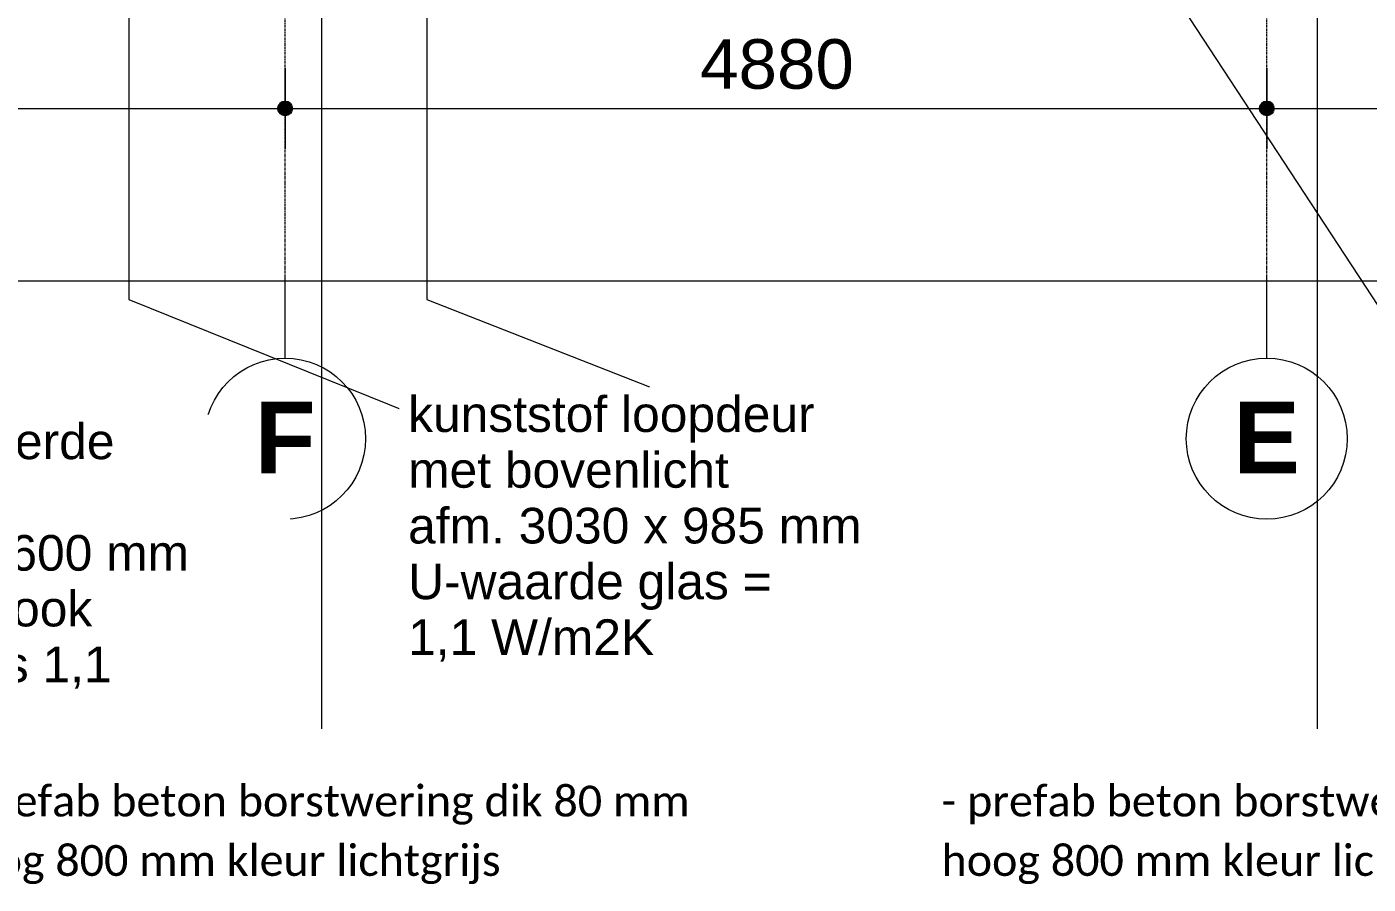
# Model space of a CAD drawing. Header units: millimetres. Extents: x 48682 to 485846, y -7071 to 11912.
# Drawn here: x 397780 to 404447, y -5624 to -1365 of the extents above; entities that cross this region are included whole.
import ezdxf

# ---------------------------------------------------------------- set-up
doc = ezdxf.new("R2010")
doc.units = ezdxf.units.MM
doc.linetypes.add('Grid Line', pattern=[22.225, 12.7, -3.175, 3.175, -3.175])
for name, color, linetype, lineweight in [('A-ANNO-DIMS', 211, 'Continuous', 9), ('A-ANNO-DIMS-100', 211, 'Continuous', 9), ('G-ANNO-TEXT', 231, 'Continuous', 9), ('S-GRID', 1, 'Continuous', 9), ('S-GRID-IDEN', 1, 'Continuous', 18)]:
    doc.layers.add(name, color=color, linetype=linetype, lineweight=lineweight)
doc.styles.add('Arial', font='arial.ttf', dxfattribs={"height": 177.035928})
doc.styles.add('Arial_1', font='arial.ttf', dxfattribs={"height": 245.883234})
doc.styles.add('Arial_B', font='', dxfattribs={"height": 355.164671})
doc.styles.add('Calibri', font='calibri.ttf', dxfattribs={"height": 153.100159})
doc.styles.get('Arial_B').set_extended_font_data('Arial', bold=True)
doc.dimstyles.new('2_5mm', dxfattribs={"dimscale": 304.8, "dimtxt": 250, "dimasz": 0.918635, "dimexe": 0.656168, "dimexo": 0.0625, "dimgap": 0.082021, "dimtad": 1, "dimdec": 0, "dimzin": 0, "dimdsep": 46, "dimtxsty": 'Arial_1', "dimblk1": 'DOTSMALL', "dimblk2": 'DOTSMALL', "dimsah": 1, "dimcen": 0.09, "dimdle": 0.656168, "dimazin": 0, "dimtfac": 1, "dimtdec": 4, "dimtix": 1, "dimtmove": 0, "dimatfit": 3, "dimfxl": 0.656168, "dimfxlon": 1, "dimtvp": 1, "dimtolj": 1, "dimtzin": 0, "dimlwd": 13, "dimlwe": 13, "dimarcsym": 2})
doc.dimstyles.new('2_5mm_2', dxfattribs={"dimscale": 304.8, "dimtxt": 250, "dimasz": 0.918635, "dimexe": 0.656168, "dimexo": 0.0625, "dimgap": 0.082021, "dimtad": 1, "dimdec": 0, "dimzin": 0, "dimdsep": 46, "dimtxsty": 'Arial_1', "dimblk1": 'DOTSMALL', "dimblk2": 'DOTSMALL', "dimsah": 1, "dimcen": 0.09, "dimdle": 0.656168, "dimazin": 0, "dimtfac": 1, "dimtdec": 4, "dimtix": 1, "dimtmove": 0, "dimatfit": 3, "dimfxl": 0.656168, "dimfxlon": 1, "dimtvp": 1, "dimtolj": 1, "dimtzin": 0, "dimlwd": 13, "dimlwe": 13, "dimarcsym": 2})

# ---------------------------------------------------------------- blocks, each defined once
blk = doc.blocks.new('Grid - r_4_0mm-300507-rechtergebouw noordwestgevel_')
at = {"layer": 'S-GRID-IDEN'}
blk.add_circle((-51565.5, -3411.2), 400, dxfattribs=at)
blk = doc.blocks.new('DIMBLOCK61-rechtergebouw noordwestgevel_')
at = {"layer": 'A-ANNO-DIMS-100', "lineweight": 25}
h = blk.add_hatch(color=256, dxfattribs=at)
edge = h.paths.add_edge_path(flags=0)
edge.add_arc((394183.9, -1770.6), 35, 0, 360)
h = blk.add_hatch(color=256, dxfattribs=at)
edge = h.paths.add_edge_path(flags=0)
edge.add_arc((399063.7, -1770.6), 35, 0, 360)
at = {"layer": 'A-ANNO-DIMS-100', "lineweight": 13}
for p, q in [((394183.9, -1570.6), (394183.9, -1970.6)), ((394183.9, -1770.6), (394183.9, -1570.6)), ((399063.7, -1570.6), (399063.7, -1970.6)), ((399063.7, -1770.6), (399063.7, -1570.6)), ((394183.9, -1770.6), (399063.7, -1770.6))]:
    blk.add_line(p, q, dxfattribs=at)
at = {"layer": 'A-ANNO-DIMS-100', "lineweight": 25}
for centre in [(394183.9, -1770.6), (399063.7, -1770.6)]:
    blk.add_circle(centre, 35, dxfattribs=at)
at = {"layer": 'A-ANNO-DIMS-100', "color": 0, "lineweight": 13, "insert": (396246.8, -1426.7), "char_height": 245.88, "width": 904.615, "attachment_point": 1, "line_spacing_factor": 0.938532, "style": 'Arial_1'}
blk.add_mtext('4880', dxfattribs=at)
blk = doc.blocks.new('_DotSmall')
at = {"color": 0, "linetype": 'ByBlock', "const_width": 0.5}
blk.add_lwpolyline([(-0.0625, 0, 1), (0.0625, 0, 1)], format="xyb", close=True, dxfattribs=at)
blk = doc.blocks.new('DIMBLOCK62-rechtergebouw noordwestgevel_')
at = {"layer": 'A-ANNO-DIMS-100', "lineweight": 25}
h = blk.add_hatch(color=256, dxfattribs=at)
edge = h.paths.add_edge_path(flags=0)
edge.add_arc((399063.7, -1770.6), 35, 0, 360)
h = blk.add_hatch(color=256, dxfattribs=at)
edge = h.paths.add_edge_path(flags=0)
edge.add_arc((403943.4, -1770.6), 35, 0, 360)
at = {"layer": 'A-ANNO-DIMS-100', "lineweight": 13}
for p, q in [((399063.7, -1570.6), (399063.7, -1970.6)), ((399063.7, -1770.6), (399063.7, -1570.6)), ((403943.4, -1570.6), (403943.4, -1970.6)), ((403943.4, -1770.6), (403943.4, -1570.6)), ((399063.7, -1770.6), (403943.4, -1770.6))]:
    blk.add_line(p, q, dxfattribs=at)
at = {"layer": 'A-ANNO-DIMS-100', "lineweight": 25}
for centre in [(399063.7, -1770.6), (403943.4, -1770.6)]:
    blk.add_circle(centre, 35, dxfattribs=at)
at = {"layer": 'A-ANNO-DIMS-100', "color": 0, "lineweight": 13, "insert": (401126.6, -1426.7), "char_height": 245.88, "width": 904.615, "attachment_point": 1, "line_spacing_factor": 0.938532, "style": 'Arial_1'}
blk.add_mtext('4880', dxfattribs=at)
blk = doc.blocks.new('DIMBLOCK63-rechtergebouw noordwestgevel_')
at = {"layer": 'A-ANNO-DIMS-100', "lineweight": 25}
h = blk.add_hatch(color=256, dxfattribs=at)
edge = h.paths.add_edge_path(flags=0)
edge.add_arc((403943.4, -1770.6), 35, 0, 360)
h = blk.add_hatch(color=256, dxfattribs=at)
edge = h.paths.add_edge_path(flags=0)
edge.add_arc((408823.2, -1770.6), 35, 0, 360)
at = {"layer": 'A-ANNO-DIMS-100', "lineweight": 13}
for p, q in [((403943.4, -1570.6), (403943.4, -1970.6)), ((403943.4, -1770.6), (403943.4, -1570.6)), ((408823.2, -1570.6), (408823.2, -1970.6)), ((408823.2, -1770.6), (408823.2, -1570.6)), ((403943.4, -1770.6), (408823.2, -1770.6))]:
    blk.add_line(p, q, dxfattribs=at)
at = {"layer": 'A-ANNO-DIMS-100', "lineweight": 25}
for centre in [(403943.4, -1770.6), (408823.2, -1770.6)]:
    blk.add_circle(centre, 35, dxfattribs=at)
at = {"layer": 'A-ANNO-DIMS-100', "color": 0, "lineweight": 13, "insert": (406006.4, -1426.7), "char_height": 245.88, "width": 904.615, "attachment_point": 1, "line_spacing_factor": 0.938532, "style": 'Arial_1'}
blk.add_mtext('4880', dxfattribs=at)
blk = doc.blocks.new('DIMBLOCK69-rechtergebouw noordwestgevel_')
at = {"layer": 'A-ANNO-DIMS-100', "lineweight": 25}
h = blk.add_hatch(color=256, dxfattribs=at)
edge = h.paths.add_edge_path(flags=0)
edge.add_arc((360025.5, -2626.9), 35, 0, 360)
h = blk.add_hatch(color=256, dxfattribs=at)
edge = h.paths.add_edge_path(flags=0)
edge.add_arc((423462.5, -2626.9), 35, 0, 360)
at = {"layer": 'A-ANNO-DIMS-100', "lineweight": 13}
for p, q in [((360025.5, -2426.9), (360025.5, -2826.9)), ((360025.5, -2626.9), (360025.5, -2426.9)), ((423462.5, -2426.9), (423462.5, -2826.9)), ((423462.5, -2626.9), (423462.5, -2426.9)), ((360025.5, -2626.9), (423662.5, -2626.9))]:
    blk.add_line(p, q, dxfattribs=at)
at = {"layer": 'A-ANNO-DIMS-100', "lineweight": 25}
for centre in [(360025.5, -2626.9), (423462.5, -2626.9)]:
    blk.add_circle(centre, 35, dxfattribs=at)
at = {"layer": 'A-ANNO-DIMS-100', "color": 0, "lineweight": 13, "insert": (391272.8, -2282.9), "char_height": 245.88, "width": 1130.769, "attachment_point": 1, "line_spacing_factor": 0.938532, "style": 'Arial_1'}
blk.add_mtext('63437', dxfattribs=at)

msp = doc.modelspace()

# ---------------------------------------------------------------- linework, layer by layer
at = {"layer": 'G-ANNO-TEXT', "color": 250}
for p, q in [((398286.1, 2756), (398286.1, -2719.7)), ((400895.8, 2733.8), (404565.2, -2854.9)), ((399768.1, 2710.7), (399768.1, -2719.7)), ((399245.1, 183.6), (399245.1, -4852.1)), ((404193.1, 183.6), (404193.1, -4852.1)), ((399768.1, -2719.7), (400875.8, -3153.5))]:
    msp.add_line(p, q, dxfattribs=at)
at = {"layer": 'S-GRID', "linetype": 'Grid Line', "lineweight": 18}
for p, q in [((399063.7, -2611.2), (399063.7, 8285.9)), ((403943.4, -2611.2), (403943.4, 8285.9))]:
    msp.add_line(p, q, dxfattribs=at)
at = {"layer": 'S-GRID', "lineweight": 18}
for p, q in [((399063.7, -3011.2), (399063.7, -2611.2)), ((403943.4, -3011.2), (403943.4, -2611.2))]:
    msp.add_line(p, q, dxfattribs=at)

# ---------------------------------------------------------------- block references
at = {"layer": 'S-GRID-IDEN'}
for p in [(450629.1, 0), (455508.9, 0)]:
    msp.add_blockref('Grid - r_4_0mm-300507-rechtergebouw noordwestgevel_', p, dxfattribs=at)

# ---------------------------------------------------------------- texts
at = {"layer": 'G-ANNO-TEXT', "color": 7, "char_height": 153.1, "width": 4479.664, "attachment_point": 1, "line_spacing_factor": 1.156427, "style": 'Calibri'}
for insert in [(397378.6, -5135), (402326.6, -5135)]:
    msp.add_mtext('- prefab beton borstwering dik 80 mm\\Phoog 800 mm kleur lichtgrijs\\P', dxfattribs=dict(at, insert=insert))
at = {"layer": 'S-GRID-IDEN', "lineweight": 9, "char_height": 355.165, "attachment_point": 2, "line_spacing_factor": 0.938532, "style": 'Arial_B'}
for s, insert, width in [('\\fArial|b1|i0|c0|p34|;F', (399063.5, -3228.1), 352.783), ('\\fArial|b1|i0|c0|p34|;E', (403943.3, -3228.1), 382.181)]:
    msp.add_mtext(s, dxfattribs=dict(at, insert=insert, width=width))

# ---------------------------------------------------------------- dimensions: what is measured, and where the dimension line sits
at = {"layer": 'A-ANNO-DIMS', "lineweight": 13}
for base, p1, p2, dimstyle, override, picture, middle in [((399063.7, -1770.6), (394183.9, -1570.6), (399063.7, -1570.6), '2_5mm', {"dimpost": '<>', "dimfxl": 4879.769231}, 'DIMBLOCK61-rechtergebouw noordwestgevel_', (396623.8, -1620.1)), ((403943.4, -1770.6), (399063.7, -1570.6), (403943.4, -1570.6), '2_5mm', {"dimpost": '<>', "dimfxl": 4879.769231}, 'DIMBLOCK62-rechtergebouw noordwestgevel_', (401503.5, -1620.1)), ((408823.2, -1770.6), (403943.4, -1570.6), (408823.2, -1570.6), '2_5mm', {"dimpost": '<>', "dimfxl": 4879.769231}, 'DIMBLOCK63-rechtergebouw noordwestgevel_', (406383.3, -1620.1)), ((423462.5, -2626.9), (360025.5, -2426.9), (423462.5, -2426.9), '2_5mm_2', {"dimpost": '<>', "dimfxl": 63437}, 'DIMBLOCK69-rechtergebouw noordwestgevel_', (391744, -2476.3))]:
    dim = msp.add_linear_dim(base=base, p1=p1, p2=p2, dimstyle=dimstyle, override=override, dxfattribs=at)
    dim.commit()
    dim.dimension.update_dxf_attribs({"geometry": picture, "text_midpoint": middle})

# ---------------------------------------------------------------- next in the draw order: texts
at = {"layer": 'G-ANNO-TEXT', "color": 7, "insert": (396194.7, -3335.9), "char_height": 177.036, "width": 2848.928, "attachment_point": 1, "line_spacing_factor": 0.938532, "style": 'Arial', "bg_fill": 3, "box_fill_scale": 1.25, "bg_fill_color": 0, "bg_fill_transparency": 0}
msp.add_mtext('stalen geïsoleerde\\Poverheaddeur\\Pafm. 3000 x 3600 mm\\Pglazen lichtstrook\\PU-waarde glas 1,1\\P', dxfattribs=at)

# ---------------------------------------------------------------- next in the draw order: linework, layer by layer
at = {"layer": 'G-ANNO-TEXT', "color": 250}
msp.add_line((398286.1, -2719.7), (399675.1, -3279.5), dxfattribs=at)

# ---------------------------------------------------------------- next in the draw order: texts
at = {"layer": 'G-ANNO-TEXT', "color": 7, "insert": (399675.1, -3200.8), "char_height": 177.036, "width": 2684.774, "attachment_point": 1, "line_spacing_factor": 0.938532, "style": 'Arial', "bg_fill": 3, "box_fill_scale": 1.25, "bg_fill_color": 0, "bg_fill_transparency": 0}
msp.add_mtext('kunststof loopdeur\\Pmet bovenlicht\\Pafm. 3030 x 985 mm\\PU-waarde glas =\\P1,1 W/m2K\\P\\P', dxfattribs=at)

doc.saveas('drawing.dxf')
